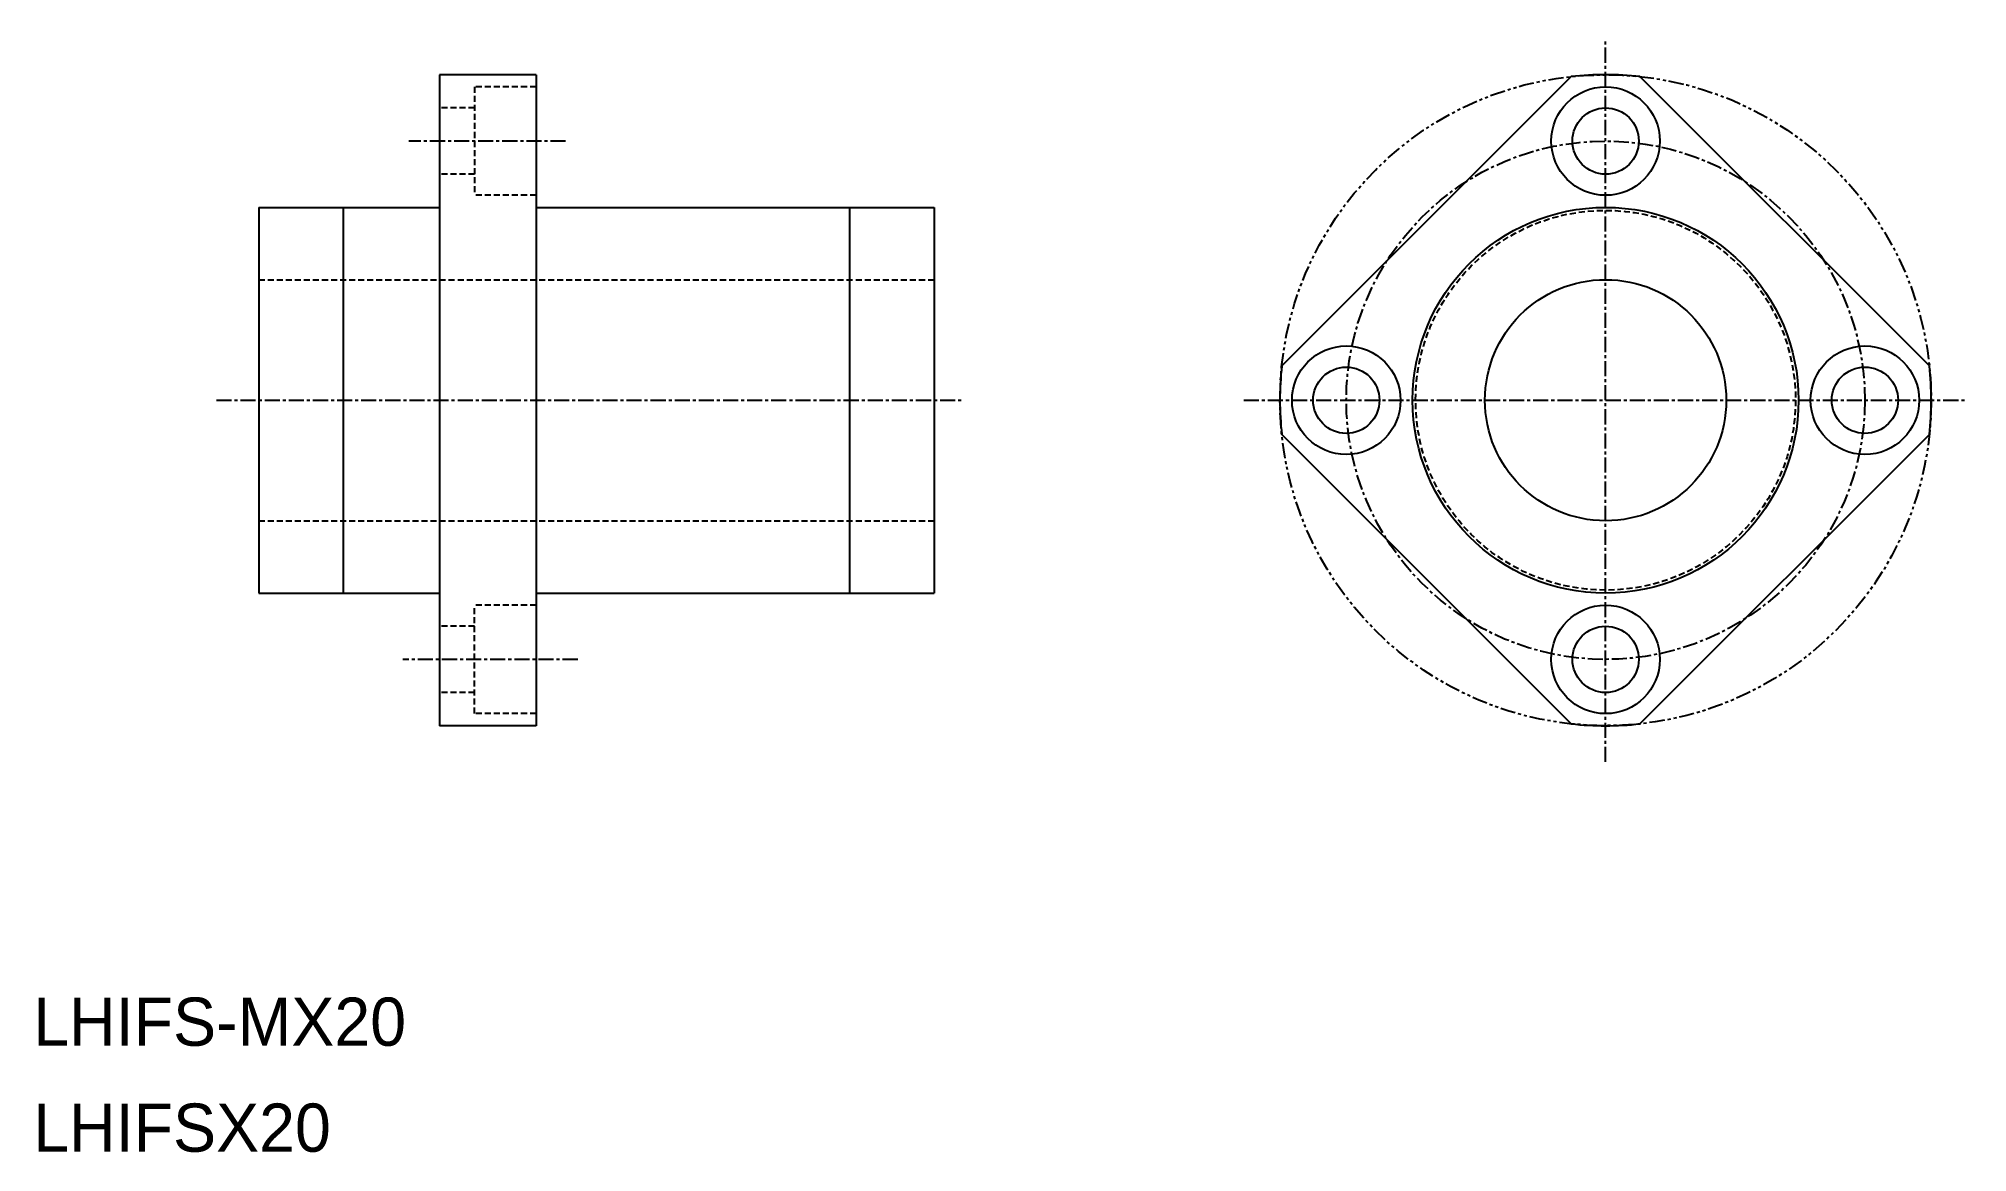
# Model space of a CAD drawing. Extents: x 343 to 503, y 231 to 324.
import ezdxf

# ---------------------------------------------------------------- set-up
doc = ezdxf.new("R2010")
doc.units = 0
for name, pattern in [('CENTER', [2, 1.25, -0.25, 0.25, -0.25]), ('DASHED', [0.75, 0.5, -0.25]), ('PHANTOM', [2.5, 1.25, -0.25, 0.25, -0.25, 0.25, -0.25])]:
    doc.linetypes.add(name, pattern=pattern)
doc.layers.get('0').update_dxf_attribs({"linetype": 'CONTINUOUS'})
doc.layers.add('CENTER', color=1, linetype='CENTER')

msp = doc.modelspace()

# ---------------------------------------------------------------- linework, layer by layer
at = {"color": 7, "linetype": 'CONTINUOUS'}
for p, q in [((384.46, 320.62), (376.46, 320.62)), ((376.46, 320.62), (376.46, 266.62)), ((384.46, 320.62), (384.46, 266.62)), ((470.29, 320.47), (446.29, 296.47)), ((499.99, 296.47), (475.99, 320.47)), ((361.46, 309.62), (361.46, 277.62)), ((361.46, 309.62), (376.46, 309.62)), ((368.46, 309.62), (368.46, 277.62)), ((384.46, 309.62), (417.46, 309.62)), ((410.46, 309.62), (410.46, 277.62)), ((417.46, 309.62), (417.46, 277.62)), ((470.29, 266.77), (446.29, 290.77)), ((499.99, 290.77), (475.99, 266.77)), ((361.46, 277.62), (376.46, 277.62)), ((384.46, 277.62), (417.46, 277.62)), ((384.46, 266.62), (376.46, 266.62))]:
    msp.add_line(p, q, dxfattribs=at)
at = {"color": 3, "linetype": 'DASHED'}
for p, q in [((384.46, 319.62), (379.36, 319.62)), ((379.36, 319.62), (379.36, 310.62)), ((379.36, 317.87), (376.46, 317.87)), ((379.36, 312.37), (376.46, 312.37)), ((384.46, 310.62), (379.36, 310.62)), ((361.46, 303.62), (417.46, 303.62)), ((361.46, 283.62), (417.46, 283.62)), ((379.36, 267.62), (379.36, 276.62)), ((384.46, 276.62), (379.36, 276.62)), ((379.36, 274.87), (376.46, 274.87)), ((379.36, 269.37), (376.46, 269.37)), ((384.46, 267.62), (379.36, 267.62))]:
    msp.add_line(p, q, dxfattribs=at)
at = {"color": 3, "linetype": 'PHANTOM'}
msp.add_circle((473.14, 293.62), 27, dxfattribs=at)
at = {"color": 7, "linetype": 'CONTINUOUS'}
for centre, radius in [((473.14, 315.12), 4.5), ((473.14, 315.12), 2.75), ((473.14, 293.62), 16), ((473.14, 293.62), 10), ((451.64, 293.62), 4.5), ((494.64, 293.62), 4.5), ((451.64, 293.62), 2.75), ((494.64, 293.62), 2.75), ((473.14, 272.12), 4.5), ((473.14, 272.12), 2.75)]:
    msp.add_circle(centre, radius, dxfattribs=at)
at = {"color": 3, "linetype": 'DASHED'}
msp.add_circle((473.14, 293.62), 15.75, dxfattribs=at)
at = {"color": 7, "linetype": 'CONTINUOUS'}
for start, end in [(83.9424, 96.0576), (173.9424, 186.0576), (353.9424, 6.0576), (263.9424, 276.0576)]:
    msp.add_arc((473.14, 293.62), 27, start, end, dxfattribs=at)
at = {"layer": 'CENTER', "color": 1, "linetype": 'CENTER'}
for p, q in [((473.14, 263.62), (473.14, 323.62)), ((386.91, 315.12), (373.91, 315.12)), ((357.96, 293.62), (419.96, 293.62)), ((443.14, 293.62), (503.14, 293.62)), ((387.91, 272.12), (373.41, 272.12))]:
    msp.add_line(p, q, dxfattribs=at)
msp.add_circle((473.14, 293.62), 21.5, dxfattribs=at)

# ---------------------------------------------------------------- texts
at = {"color": 7, "linetype": 'CONTINUOUS'}
for s, p in [('LHIFS-MX20', (342.77, 240.07)), ('LHIFSX20', (342.77, 231.28))]:
    msp.add_text(s, height=4, dxfattribs=at).set_placement(p)

doc.saveas('drawing.dxf')
